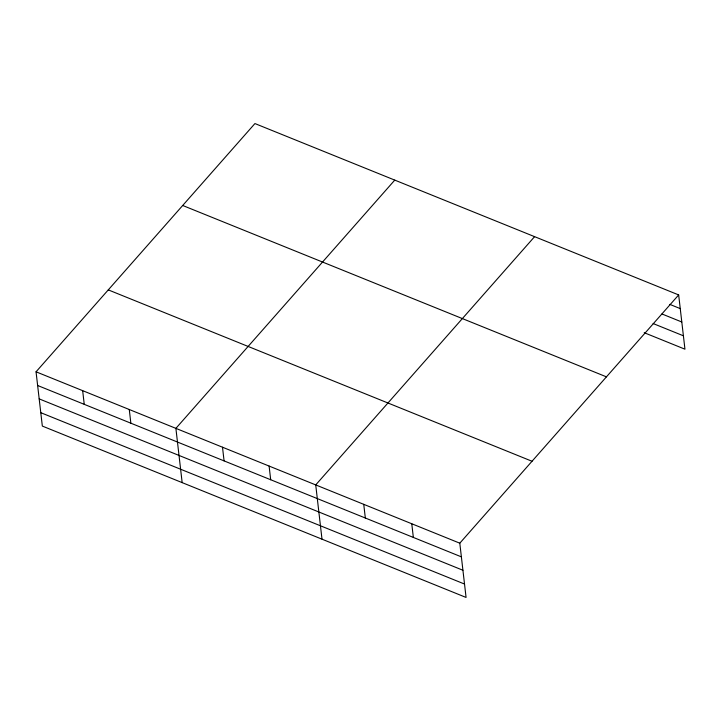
<?xml version="1.0" encoding="UTF-8"?>
<svg xmlns="http://www.w3.org/2000/svg" width="721" height="721" viewBox="0 0 721 721"><rect width="100%" height="100%" fill="white"/><g stroke="black" fill="none" stroke-linecap="round" stroke-linejoin="round"><path stroke-width="1.08" d="M678.668 294.925L459.8 543.183L466.072 597.439L42.332 426.075L36.05 371.811L254.928 123.561L678.668 294.925L684.95 349.189L644.232 332.714M394.766 180.115L175.888 428.364L182.161 482.628M534.594 236.659L315.726 484.918L321.999 539.173M669.818 304.379L680.254 308.606M661.968 313.968L681.805 321.99M653.127 323.549L683.4 335.797M182.701 205.485L606.442 376.849M108.276 289.887L532.026 461.26M36.05 371.811L459.8 543.183M37.636 385.492L461.377 556.855M39.177 398.884L462.927 570.248M40.782 412.682L464.522 584.046M411.772 523.761L413.349 537.433M363.745 504.34L365.331 518.011M269.113 466.063L270.69 479.744M222.501 447.218L224.078 460.89M129.275 409.519L130.852 423.191M82.663 390.665L84.24 404.337"/></g></svg>
